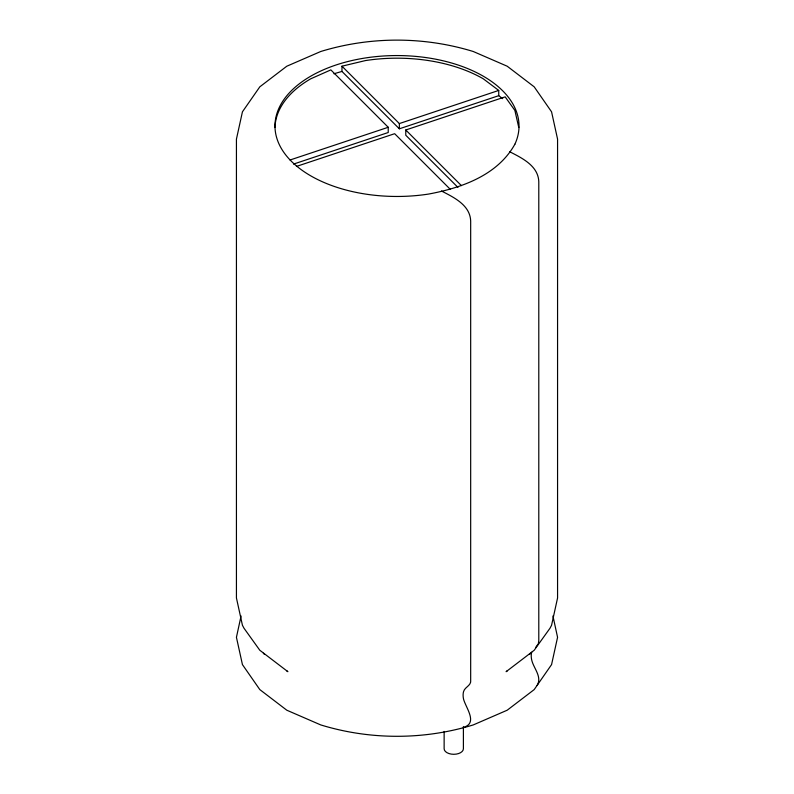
<?xml version="1.0" encoding="UTF-8"?>
<svg xmlns="http://www.w3.org/2000/svg" width="794" height="794" viewBox="0 0 794 794"><rect width="100%" height="100%" fill="white"/><g stroke="black" fill="none" stroke-linecap="round" stroke-linejoin="round"><path stroke-width="1.19" d="M241.068 615.975L236.433 637.304L242.438 664.608L259.807 689.589L286.793 710.203L320.736 724.922C370.212 740.087 423.788 740.087 473.264 724.922L507.207 710.203L534.193 689.589L551.562 664.608L557.567 637.304L552.932 615.975M537.161 685.45C542.332 676.528 533.528 668.369 531.682 659.874A16.833 9.717 60 0 1 531.682 652.261M529.499 654.455L530.64 653.234M535.871 647.179L538.372 643.656L538.789 640.51L538.789 181.657C538.233 165.678 521.727 157.917 509.55 151.664M507.207 670.87L506.115 671.684L534.193 650.256L550.014 628.203L551.562 625.275L557.567 597.971L557.567 139.119L551.562 111.815L534.193 86.834L507.207 66.22L473.264 51.501C423.788 36.335 370.212 36.335 320.736 51.501L286.793 66.22L259.807 86.834L242.438 111.815L236.433 139.119L236.433 597.971L242.438 625.275L243.986 628.203L259.807 650.256L287.885 671.684L286.793 670.87M333.927 73.773L341.966 71.43L399.352 128.807L498.741 95.687L502.681 98.645M290.009 160.011L388.226 127.278L388.226 132.519L293.522 164.09M498.741 90.437L483.288 78.814A122.028 70.458 0 0 0 365.419 60.582L341.966 66.19L399.352 123.566L498.741 90.437L498.741 95.687M296.43 166.432L394.648 133.7L450.287 189.339M457.94 187.394L405.774 135.228L405.774 129.988L505.163 96.858L514.869 110.396L518.77 127.497M464.579 727.006C477.561 722.421 465.86 707.762 463.567 699.206A16.833 9.717 60 0 1 463.567 691.594C464.827 686.8 471.656 685.688 470.673 679.833L470.673 220.98C470.117 205.001 453.602 197.249 441.424 190.987M405.774 129.988L461.413 185.627M388.226 127.278L330.85 69.892L310.712 78.814A122.028 70.458 0 0 0 274.992 127.487M263.36 653.234L264.501 654.455M463.398 726.48L463.398 748.742A9.637 5.558 0 0 1 453.771 754.3A9.637 5.558 0 0 1 444.134 748.742L444.134 731.423M399.352 123.566L399.352 128.807M341.966 66.19L341.966 71.43M514.869 144.24C497.61 175.266 461.592 187.94 428.581 194.064A122.028 70.458 0 0 1 275.439 132.151A122.028 70.458 0 0 1 407.64 55.828A122.028 70.458 0 0 1 514.869 144.24"/></g></svg>
